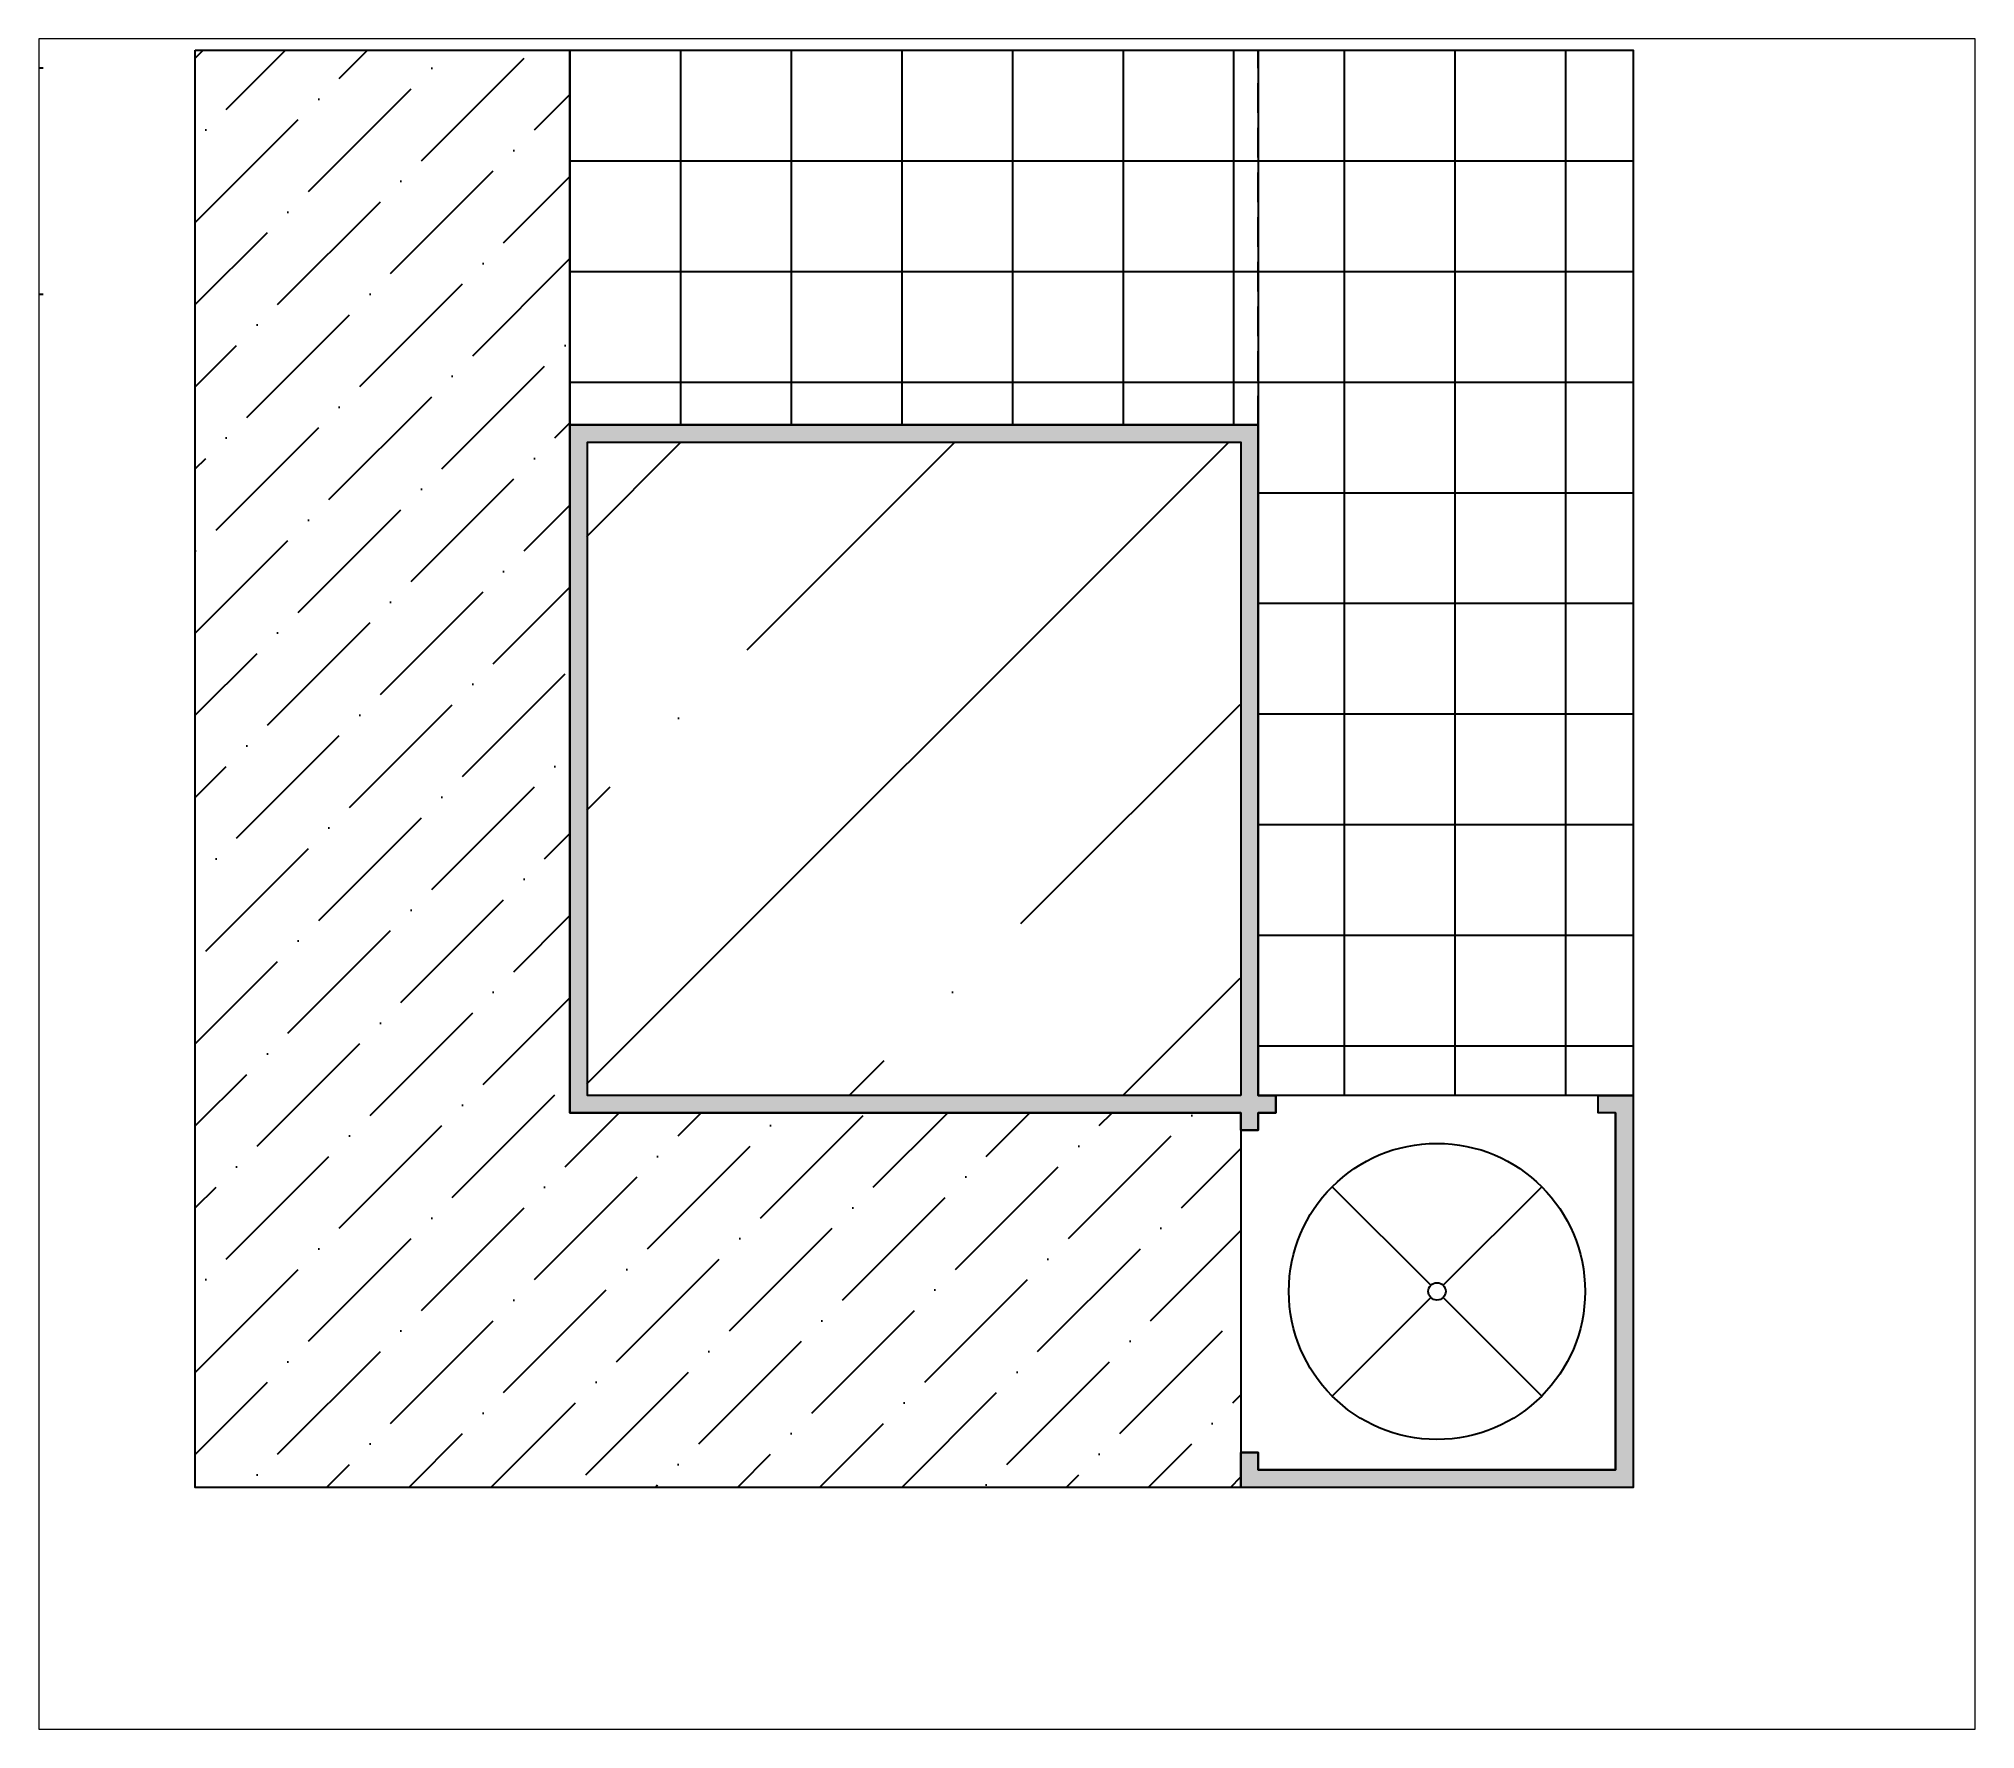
# Paper-space layout 'Layout1' of a CAD drawing. Header units: millimetres. Extents: x 8 to 242, y 1 to 206.
# The model-space entities are those that its viewports show. They can reach past a viewport. Long polylines and large blocks are cut down to what shows.
import ezdxf

# ---------------------------------------------------------------- set-up
doc = ezdxf.new("R2010")
doc.units = ezdxf.units.MM
doc.header["$LTSCALE"] = 0.3
doc.linetypes.add('DASHED', pattern=[19.05, 12.7, -6.35])
doc.layers.add('dim', color=1, linetype='Continuous', plot=False)
for name, color, linetype in [('floorhatch', 7, 'Continuous'), ('plant', 1, 'Continuous'), ('solar panel', 5, 'DASHED'), ('spairal staircase', 7, 'Continuous'), ('wall', 50, 'Continuous'), ('wallhatch', 7, 'Continuous'), ('windoes', 3, 'Continuous')]:
    doc.layers.add(name, color=color, linetype=linetype)
doc.styles.get("Standard").update_dxf_attribs({"font": 'arial.ttf'})
doc.dimstyles.new('ISO-25', dxfattribs={"dimtxt": 2.5, "dimasz": 2.5, "dimexe": 1.25, "dimexo": 0.625, "dimtad": 1, "dimtxsty": 'Standard', "dimcen": 2.5, "dimadec": 0, "dimazin": 0, "dimtfac": 1, "dimtmove": 0, "dimatfit": 3, "dimfxl": 1, "dimarcsym": 0})

# ---------------------------------------------------------------- blocks, each defined once
blk = doc.blocks.new('*D14')
at = {"layer": 'Defpoints', "color": 0, "transparency": 16777216}
for p in [(3109.13, 7319.55), (3124.78, 7319.55), (3109.13, 7293.55)]:
    blk.add_point(p, dxfattribs=at)
at = {"layer": 'dim', "color": 0, "lineweight": -2, "transparency": 16777216}
for p, q in [((3109.76, 7319.55), (3126.03, 7319.55)), ((3124.78, 7296.05), (3124.78, 7317.05)), ((3109.76, 7293.55), (3126.03, 7293.55))]:
    blk.add_line(p, q, dxfattribs=at)
at = {"layer": 'dim', "color": 0, "transparency": 16777216}
for points in [[(3124.36, 7317.05), (3125.2, 7317.05), (3124.78, 7319.55)], [(3124.36, 7296.05), (3125.2, 7296.05), (3124.78, 7293.55)]]:
    blk.add_solid(points, dxfattribs=at)
at = {"layer": 'dim', "color": 0, "transparency": 16777216, "insert": (3122.88, 7306.55), "char_height": 2.5, "attachment_point": 5, "rotation": 90}
blk.add_mtext('26', dxfattribs=at)

msp = doc.modelspace()

# ---------------------------------------------------------------- hatches: boundary and pattern name
at = {"layer": 'floorhatch', "linetype": 'Continuous', "transparency": 33554687}
h = msp.add_hatch(dxfattribs=at)
h.set_pattern_fill('ANSI37', color=8, scale=4, angle=45)
h.set_pattern_definition([(90, (3186.467, 7321.547), (-12.7, 0), []), (180, (3186.467, 7321.547), (-9e-16, -12.7), [])])
h.paths.add_polyline_path([(3186.467, 7321.547), (3308.467, 7321.547), (3308.467, 7201.547), (3265.467, 7201.547), (3265.467, 7278.547), (3186.467, 7278.547)])
at = {"layer": 'plant', "linetype": 'Continuous'}
h = msp.add_hatch(dxfattribs=at)
h.set_pattern_fill('ANSI36', color=3, scale=2.1)
h.paths.add_polyline_path([(3143.467, 7321.547), (3186.467, 7321.547), (3186.467, 7199.547), (3263.467, 7199.547), (3263.467, 7156.547), (3143.467, 7156.547)])
at = {"layer": 'wallhatch'}
h = msp.add_hatch(color=8, dxfattribs=at)
h.dxf.hatch_style = 1
h.paths.add_polyline_path([(3186.467, 7278.547), (3186.467, 7199.547), (3263.467, 7199.547), (3263.467, 7197.547), (3265.467, 7197.547), (3265.467, 7199.547), (3267.467, 7199.547), (3267.467, 7201.547), (3265.467, 7201.547), (3265.467, 7278.547)])
h.paths.add_polyline_path([(3263.467, 7201.547), (3188.467, 7201.547), (3188.467, 7276.547), (3263.467, 7276.547)], flags=16)
h = msp.add_hatch(color=8, dxfattribs=at)
h.dxf.hatch_style = 1
h.paths.add_polyline_path([(3263.467, 7160.547), (3265.467, 7160.547), (3265.467, 7158.547), (3306.467, 7158.547), (3306.467, 7199.547), (3304.467, 7199.547), (3304.467, 7201.547), (3308.467, 7201.547), (3308.467, 7156.547), (3263.467, 7156.547)])
at = {"layer": 'windoes'}
h = msp.add_hatch(dxfattribs=at)
h.set_pattern_fill('ANSI35', color=256, scale=7)
h.set_pattern_definition([(45, (197.26, 0), (-31.4309, 31.4309), []), (45, (228.69, 0), (-31.4309, 31.4309), [55.5625, -11.1125, 0, -11.1125])])
h.paths.add_polyline_path([(3263.395, 7276.547), (3188.395, 7276.547), (3188.395, 7201.547), (3263.395, 7201.547)])

# ---------------------------------------------------------------- linework, layer by layer
at = {"layer": 'floorhatch', "linetype": 'Continuous'}
msp.add_lwpolyline([(3186.467, 7321.547), (3308.467, 7321.547), (3308.467, 7201.547), (3265.467, 7201.547), (3265.467, 7278.547), (3186.467, 7278.547), (3186.467, 7321.547)], dxfattribs=at)
at = {"layer": 'plant'}
for p, q in [((3143.467, 7321.547), (3186.467, 7321.547)), ((3143.467, 7156.547), (3143.467, 7321.547)), ((3265.467, 7321.547), (3265.467, 7278.547)), ((3186.467, 7278.547), (3186.467, 7199.547)), ((3186.467, 7199.547), (3263.467, 7199.547)), ((3263.467, 7199.547), (3263.467, 7156.547)), ((3263.467, 7156.547), (3143.467, 7156.547))]:
    msp.add_line(p, q, dxfattribs=at)
at = {"layer": 'plant', "linetype": 'Continuous'}
msp.add_lwpolyline([(3143.467, 7321.547), (3186.467, 7321.547), (3186.467, 7199.547), (3263.467, 7199.547), (3263.467, 7156.547), (3143.467, 7156.547), (3143.467, 7321.547)], dxfattribs=at)
at = {"layer": 'plant'}
msp.add_lwpolyline([(3186.467, 7278.547), (3186.467, 7321.547)], dxfattribs=at)
at = {"layer": 'solar panel'}
msp.add_lwpolyline([(3265.467, 7201.547), (3265.467, 7321.547), (3308.467, 7321.547), (3308.467, 7201.547), (3265.467, 7201.547)], dxfattribs=at)
at = {"layer": 'spairal staircase'}
for p, q in [((3273.946, 7191.068), (3285.26, 7179.754)), ((3297.988, 7191.068), (3286.674, 7179.754)), ((3285.26, 7178.34), (3273.946, 7167.026)), ((3286.674, 7178.34), (3297.988, 7167.026))]:
    msp.add_line(p, q, dxfattribs=at)
for radius in [17, 1]:
    msp.add_circle((3285.967, 7179.047), radius, dxfattribs=at)
at = {"layer": 'wall'}
for p, q in [((3265.467, 7201.547), (3267.467, 7201.547)), ((3267.467, 7201.547), (3267.467, 7199.547)), ((3304.467, 7201.547), (3306.467, 7201.547)), ((3304.467, 7199.547), (3304.467, 7201.547)), ((3306.467, 7201.547), (3308.467, 7201.547)), ((3263.467, 7197.547), (3263.467, 7199.547)), ((3267.467, 7199.547), (3265.467, 7199.547)), ((3265.467, 7199.547), (3265.467, 7197.547)), ((3306.467, 7199.547), (3304.467, 7199.547)), ((3265.467, 7197.547), (3263.467, 7197.547)), ((3263.467, 7160.547), (3263.467, 7158.547)), ((3265.467, 7160.547), (3263.467, 7160.547)), ((3263.467, 7158.547), (3263.467, 7156.547)), ((3265.467, 7158.547), (3265.467, 7160.547))]:
    msp.add_line(p, q, dxfattribs=at)
for points in [[(3143.467, 7321.547), (3308.467, 7321.547), (3308.467, 7156.547), (3143.467, 7156.547)], [(3263.467, 7201.547), (3188.467, 7201.547), (3188.467, 7276.547), (3263.467, 7276.547)]]:
    msp.add_lwpolyline(points, close=True, dxfattribs=at)
for points in [[(3263.467, 7199.547), (3186.467, 7199.547), (3186.467, 7278.547), (3265.467, 7278.547), (3265.467, 7201.547)], [(3186.467, 7278.547), (3186.467, 7199.547), (3263.467, 7199.547), (3263.467, 7197.547), (3265.467, 7197.547), (3265.467, 7199.547), (3267.467, 7199.547), (3267.467, 7201.547), (3265.467, 7201.547), (3265.467, 7278.547), (3186.467, 7278.547)], [(3263.467, 7160.547), (3265.467, 7160.547), (3265.467, 7158.547), (3306.467, 7158.547), (3306.467, 7199.547), (3304.467, 7199.547), (3304.467, 7201.547), (3308.467, 7201.547), (3308.467, 7156.547), (3263.467, 7156.547), (3263.467, 7160.547)], [(3306.467, 7199.547), (3306.467, 7158.547), (3265.467, 7158.547)]]:
    msp.add_lwpolyline(points, dxfattribs=at)

# ---------------------------------------------------------------- dimensions: what is measured, and where the dimension line sits
at = {"layer": 'dim'}
dim = msp.add_linear_dim(base=(3124.781, 7319.547), p1=(3109.135, 7293.547), p2=(3109.135, 7319.547), angle=90, dimstyle='ISO-25', dxfattribs=at)
dim.commit()
dim.dimension.update_dxf_attribs({"geometry": '*D14', "text_midpoint": (3122.88, 7306.547)})

psp = doc.layouts.get("Layout1")

# ---------------------------------------------------------------- viewports
at = {"layer": 'wall'}
psp.add_viewport(center=(124.93, 103.84), size=(234.61, 204.9136), view_center_point=(3236.621, 7225.823), view_height=194.11042, dxfattribs=at)

doc.saveas('drawing.dxf')
